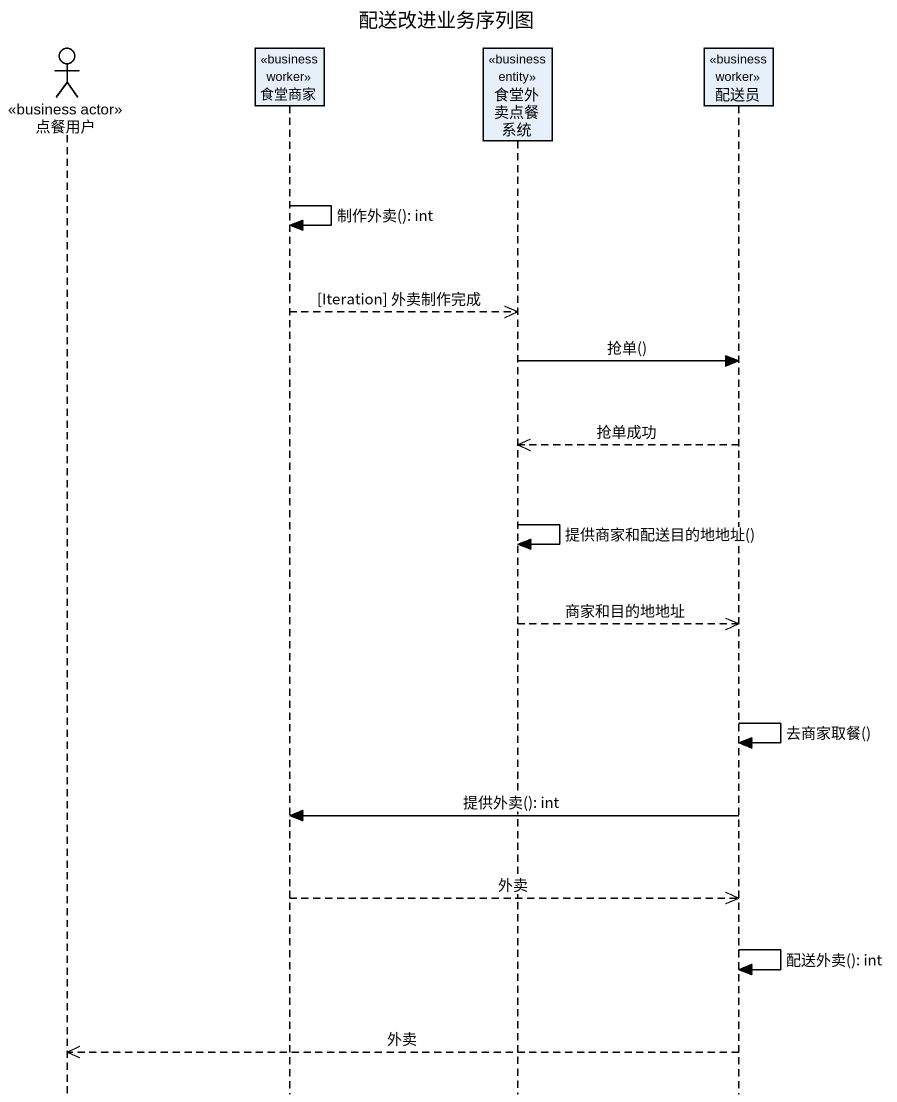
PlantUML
@startuml
title 配送改进业务序列图
hide footbox
actor 点餐用户 <<business actor>>
participant 食堂商家 <<business worker>>
participant 食堂外卖点餐系统 <<business entity>>
participant 配送员 <<business worker>>

食堂商家 -> 食堂商家 : 制作外卖(): int
食堂商家 -->> 食堂外卖点餐系统 : [Iteration] 外卖制作完成
食堂外卖点餐系统 -> 配送员 : 抢单()
配送员 -->> 食堂外卖点餐系统 : 抢单成功
食堂外卖点餐系统 -> 食堂外卖点餐系统 : 提供商家和配送目的地地址()
食堂外卖点餐系统 -->> 配送员 : 商家和目的地地址
配送员 -> 配送员 : 去商家取餐()
配送员 -> 食堂商家 : 提供外卖(): int
食堂商家 -->> 配送员 : 外卖
配送员 -> 配送员 : 配送外卖(): int
配送员 -->> 点餐用户 : 外卖
@enduml
